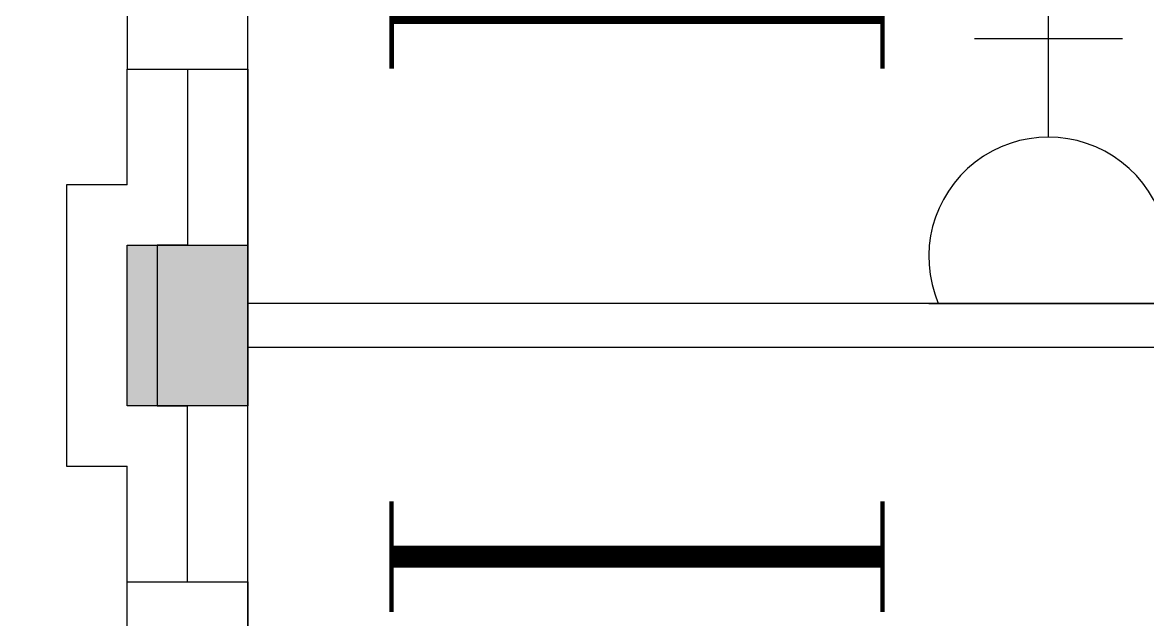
# Model space of a CAD drawing. Header units: inches. Extents: x 16928 to 514628, y -1471 to 241387.
# Drawn here: x 54729 to 57525, y 40204 to 41689 of the extents above; entities that cross this region are included whole.
import ezdxf

# ---------------------------------------------------------------- set-up
doc = ezdxf.new("R2010")
doc.units = ezdxf.units.IN
doc.header["$MEASUREMENT"] = 0
for name, color, linetype in [('12. mRspecT - LEGEND', 1, 'Continuous'), ('dxt_text', 4, 'Continuous'), ('ELECT', 6, 'Continuous'), ('FITTING', 8, 'Continuous'), ('LW', 2, 'Continuous'), ('partition', 8, 'Continuous'), ('TB', 8, 'Continuous'), ('WALL', 1, 'Continuous')]:
    doc.layers.add(name, color=color, linetype=linetype)
doc.layers.add('COLUMN', color=8, linetype='Continuous', lineweight=30)

# ---------------------------------------------------------------- blocks, each defined once
blk = doc.blocks.new('YBC 2X36')
at = {"layer": 'FITTING', "color": 3}
for points, const_width in [([(-610, 200.9), (-610, -74.3)], 10.9), ([(610, 200.9), (610, -84.2)], 10.9), ([(-610, 63.3), (610, 63.3)], 54.6), ([(-610, 72.1), (-610, -203.2)], 10.9), ([(610, 72.1), (610, -203.2)], 10.9), ([(-610, -65.5), (610, -65.5)], 54.6)]:
    blk.add_lwpolyline(points, dxfattribs=dict(at, const_width=const_width))
blk = doc.blocks.new('YBC 1X36')
at = {"layer": 'FITTING', "color": 3}
for points, const_width in [([(-610, 137.6), (-610, -137.6)], 10.9), ([(610, 137.6), (610, -137.6)], 10.9), ([(-610, 0), (610, 0)], 54.6)]:
    blk.add_lwpolyline(points, dxfattribs=dict(at, const_width=const_width))
blk = doc.blocks.new('13A SSO 300mm')
at = {"layer": 'ELECT', "color": 6}
for p, q in [((0, 413.8), (0, 904.4)), ((-184, 659.1), (184, 659.1)), ((-297.4, 0), (297.4, 0))]:
    blk.add_line(p, q, dxfattribs=at)
blk.add_arc((0, 116.3), 297.4, 336.9763, 203.0237, dxfattribs=at)

msp = doc.modelspace()

# ---------------------------------------------------------------- linework, layer by layer
at = {"layer": '12. mRspecT - LEGEND'}
msp.add_lwpolyline([(53513.8, 34610.5), (51863.6, 34610.5), (51863.6, 37610.5), (55288.6, 37610.5), (55288.6, 44260.5), (53288.6, 44260.5), (53288.6, 56110.5), (57288.6, 56110.5), (57288.6, 58610.5), (65138.6, 58610.5), (65138.6, 56785.5), (68563.3, 56785.5), (68563.6, 57160.5)], dxfattribs=at)
at = {"layer": 'COLUMN'}
msp.add_lwpolyline([(54988.6, 41135.5), (55288.6, 41135.5), (55288.6, 40735.5), (54988.6, 40735.5)], close=True, dxfattribs=at)
msp.add_solid([(54988.6, 41135.5), (55288.6, 41135.5), (54988.6, 40735.5), (55288.6, 40735.5)], dxfattribs=at)
at = {"layer": 'LW'}
for p, q in [((54988.6, 41285.5), (54988.6, 41573)), ((54988.6, 40298), (54988.6, 40585.5))]:
    msp.add_line(p, q, dxfattribs=at)
for points in [[(54988.6, 41285.5), (54838.6, 41285.5), (54838.6, 40585.5), (54988.6, 40585.5)], [(55138.6, 41135.5), (55063.6, 41135.5), (55063.6, 40735.5), (55138.6, 40735.5)]]:
    msp.add_lwpolyline(points, dxfattribs=at)
at = {"layer": 'partition'}
for p, q in [((59268.6, 40990.5), (55288.6, 40990.5)), ((59268.6, 40880.5), (55288.6, 40880.5))]:
    msp.add_line(p, q, dxfattribs=at)
at = {"layer": 'WALL'}
for p, q in [((55138.6, 41573), (55138.6, 41135.5)), ((55288.6, 41573), (55288.6, 41135.5)), ((55138.6, 40298), (55138.6, 40735.5)), ((55288.6, 40148), (55288.6, 40735.5))]:
    msp.add_line(p, q, dxfattribs=at)
for points in [[(55288.6, 41573), (55288.6, 41723), (54988.6, 41723), (54988.6, 41573)], [(55288.6, 40298), (55288.6, 40148), (54988.6, 40148), (54988.6, 40298)]]:
    msp.add_lwpolyline(points, close=True, dxfattribs=at)

# ---------------------------------------------------------------- block references
at = {"layer": 'dxt_text'}
for name, p in [('YBC 2X36', (56256.3, 41778)), ('YBC 1X36', (56256.1, 40360.5))]:
    msp.add_blockref(name, p, dxfattribs=at)
at = {"layer": 'TB', "color": 6, "linetype": 'Continuous'}
msp.add_blockref('13A SSO 300mm', (57278.6, 40990.5), dxfattribs=at)

doc.saveas('drawing.dxf')
